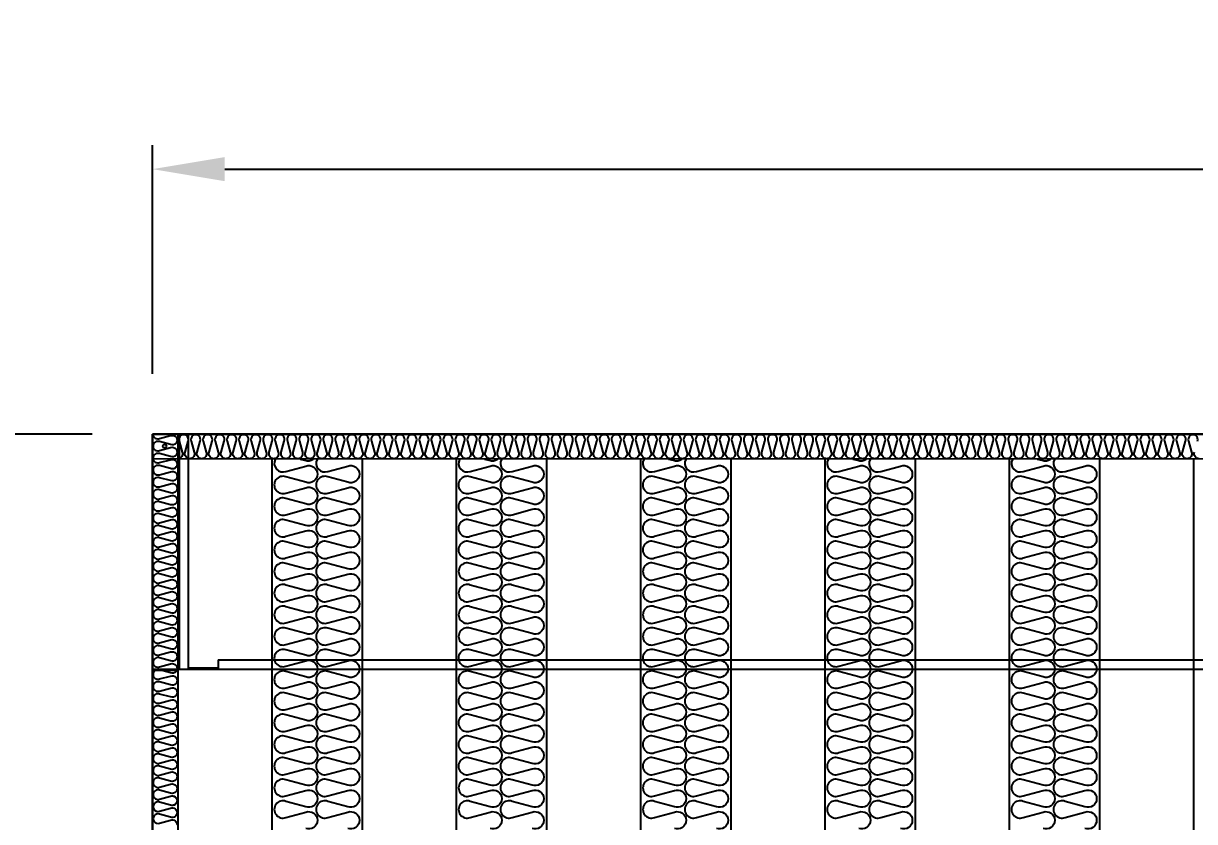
# Model space of a CAD drawing. Header units: millimetres. Extents: x 3347 to 35460, y 2813 to 25521.
# Drawn here: x 6545 to 8489, y 13577 to 14902 of the extents above; entities that cross this region are included whole.
import ezdxf

# ---------------------------------------------------------------- set-up
doc = ezdxf.new("R2010")
doc.units = ezdxf.units.MM
doc.linetypes.add('HIDDEN', pattern=[0.375, 0.25, -0.125])
for name, color, linetype in [('SMS', 220, 'Continuous'), ('냉각탑_dim', 1, 'Continuous'), ('숨은선', 5, 'HIDDEN')]:
    doc.layers.add(name, color=color, linetype=linetype)
doc.styles.add('HY울릉도L', font='')
doc.styles.get('HY울릉도L').set_extended_font_data('HY울릉도L')
doc.dimstyles.new('성지DIM', dxfattribs={"dimtxt": 3.5, "dimasz": 3, "dimexe": 1, "dimexo": 2.5, "dimgap": 2, "dimtad": 1, "dimdec": 0, "dimzin": 3, "dimdsep": 46, "dimtxsty": 'HY울릉도L', "dimblk": 'ARCHTICK', "dimcen": -2, "dimclrd": 256, "dimclre": 256, "dimclrt": 7, "dimadec": 0, "dimazin": 0, "dimtfac": 1, "dimtdec": 0, "dimtofl": 0, "dimtmove": 0, "dimatfit": 3, "dimfxl": 1, "dimtolj": 1, "dimtzin": 0, "dimlwe": -1, "dimarcsym": 0})

# ---------------------------------------------------------------- blocks, each defined once
blk = doc.blocks.new('*D526')
at = {"layer": 'Defpoints', "color": 0, "transparency": 16777216}
for p in [(6759.2, 14220.2), (6114.5, 10620.2), (6759.2, 10620.2)]:
    blk.add_point(p, dxfattribs=at)
at = {"layer": '냉각탑_dim', "transparency": 16777216}
for p, q in [((6659.2, 14220.2), (6074.5, 14220.2)), ((6659.2, 10620.2), (6074.5, 10620.2))]:
    blk.add_line(p, q, dxfattribs=at)
at = {"layer": '냉각탑_dim', "lineweight": -2, "transparency": 16777216}
blk.add_line((6114.5, 14100.2), (6114.5, 10740.2), dxfattribs=at)
at = {"layer": '냉각탑_dim', "transparency": 16777216}
for points in [[(6094.5, 14100.2), (6134.5, 14100.2), (6114.5, 14220.2)], [(6094.5, 10740.2), (6134.5, 10740.2), (6114.5, 10620.2)]]:
    blk.add_solid(points, dxfattribs=at)
at = {"layer": '냉각탑_dim', "color": 7, "transparency": 16777216, "insert": (5964.5, 12420.2), "char_height": 140, "attachment_point": 5, "rotation": 90, "style": 'HY울릉도L'}
blk.add_mtext('\\A1;3600', dxfattribs=at)
blk = doc.blocks.new('*D529')
at = {"layer": 'Defpoints', "color": 0, "transparency": 16777216}
for p in [(5088.1, 14220.2), (6759.2, 14220.2), (6609.2, 9870.2)]:
    blk.add_point(p, dxfattribs=at)
at = {"layer": '냉각탑_dim', "transparency": 16777216}
for p, q in [((6659.2, 14220.2), (5048.1, 14220.2)), ((6509.2, 9870.2), (5048.1, 9870.2))]:
    blk.add_line(p, q, dxfattribs=at)
at = {"layer": '냉각탑_dim', "lineweight": -2, "transparency": 16777216}
blk.add_line((5088.1, 9990.2), (5088.1, 14100.2), dxfattribs=at)
at = {"layer": '냉각탑_dim', "transparency": 16777216}
for points in [[(5068.1, 14100.2), (5108.1, 14100.2), (5088.1, 14220.2)], [(5068.1, 9990.2), (5108.1, 9990.2), (5088.1, 9870.2)]]:
    blk.add_solid(points, dxfattribs=at)
at = {"layer": '냉각탑_dim', "color": 7, "transparency": 16777216, "insert": (4938.1, 12045.2), "char_height": 140, "attachment_point": 5, "rotation": 90, "style": 'HY울릉도L'}
blk.add_mtext('\\A1;4350', dxfattribs=at)
blk = doc.blocks.new('*D530')
at = {"layer": 'Defpoints', "color": 0, "transparency": 16777216}
for p in [(10959.2, 14660), (6759.2, 14220.2), (10959.2, 14220.2)]:
    blk.add_point(p, dxfattribs=at)
at = {"layer": '냉각탑_dim', "transparency": 16777216}
for p, q in [((6759.2, 14320.2), (6759.2, 14700)), ((10959.2, 14320.2), (10959.2, 14700))]:
    blk.add_line(p, q, dxfattribs=at)
at = {"layer": '냉각탑_dim', "lineweight": -2, "transparency": 16777216}
blk.add_line((6879.2, 14660), (10839.2, 14660), dxfattribs=at)
at = {"layer": '냉각탑_dim', "transparency": 16777216}
for points in [[(6879.2, 14680), (6879.2, 14640), (6759.2, 14660)], [(10839.2, 14680), (10839.2, 14640), (10959.2, 14660)]]:
    blk.add_solid(points, dxfattribs=at)
at = {"layer": '냉각탑_dim', "color": 7, "transparency": 16777216, "insert": (8859.2, 14810), "char_height": 140, "attachment_point": 5, "style": 'HY울릉도L'}
blk.add_mtext('\\A1;4200', dxfattribs=at)
blk = doc.blocks.new('3')
for p, q in [((6759.2, 14220.2), (6801.2, 14220.2)), ((6759.2, 14220.2), (6759.2, 13830.2)), ((9514.2, 14220.2), (6759.2, 14220.2)), ((6759.2, 14220.2), (6759.2, 10620.2)), ((6801.2, 14220.2), (6801.2, 13830.2)), ((6803.2, 14220.2), (10959.2, 14220.2)), ((6803.2, 14220.2), (6803.2, 13830.2)), ((6818.2, 14220.2), (6818.2, 13830.2)), ((6759.2, 14179.4), (10959.2, 14178.2)), ((6868.2, 13845.2), (10959.2, 13845.2)), ((6868.2, 13845.2), (6868.2, 13830.2)), ((6759.2, 13830.2), (6801.2, 13830.2)), ((6759.2, 13828.2), (6801.2, 13828.2)), ((6759.2, 13828.2), (6759.2, 11122.2)), ((6801.2, 13828.2), (6801.2, 11122.2)), ((6803.2, 13830.2), (10959.2, 13830.2)), ((6818.2, 13832.2), (6868.2, 13832.2))]:
    blk.add_line(p, q)
at = {"color": 7}
for p, q in [((6759.2, 14220.2), (9514.2, 14220.2)), ((6759.2, 14220.2), (6759.2, 10620.2)), ((6801.2, 14220.2), (6801.2, 10700.2)), ((6957.2, 14178.2), (6957.2, 10700.2)), ((7107.2, 14178.2), (7107.2, 10700.2)), ((7263.2, 14178.2), (7263.2, 10700.2)), ((7413.2, 14178.2), (7413.2, 10700.2)), ((7569.2, 14178.2), (7569.2, 10700.2)), ((7719.2, 14178.2), (7719.2, 10700.2)), ((7875.2, 14178.2), (7875.2, 10700.2)), ((8025.2, 14178.2), (8025.2, 10700.2)), ((8181.2, 14178.2), (8181.2, 10700.2)), ((8331.2, 14178.2), (8331.2, 10700.2)), ((8487.2, 14178.2), (8487.2, 10700.2))]:
    blk.add_line(p, q, dxfattribs=at)
at = {"ltscale": 500, "elevation": 0}
blk.add_lwpolyline([(6759.2, 14220.2), (10959.2, 14220.2), (10959.2, 10620.2), (6759.2, 10620.2)], close=True, dxfattribs=at)
blk.add_circle((6779.2, 14200.2), 3)
at = {"layer": 'SMS', "color": 5, "elevation": 0}
for points in [[(6760.1, 14220.2, 0.001715), (6760.1, 14220.2, 0.524856), (6771, 14212.7), (6789.2, 14217.6, -1.449198), (6789.2, 14202.7), (6771, 14207.7, 0.524856), (6760.1, 14200.2, 0.524856), (6771, 14192.7), (6789.2, 14197.7, -1.449198), (6789.2, 14182.8), (6771, 14187.7, 0.524856), (6760.1, 14180.3, 0.524856), (6771, 14172.8), (6789.2, 14177.7, -1.449198), (6789.2, 14162.8), (6771, 14167.8, 0.524856), (6760.1, 14160.3, 0.417249), (6768.2, 14152.3)], [(7227.8, 14219, 0.446849), (7222.4, 14208.4), (7227.3, 14190.2, -0.524856), (7219.9, 14179.3, -0.524856), (7212.4, 14190.2), (7217.3, 14208.4, 1.449198), (7202.4, 14208.4), (7207.4, 14190.2, -0.524856), (7199.9, 14179.3, -0.524856), (7192.4, 14190.2), (7197.4, 14208.4, 1.449198), (7182.5, 14208.4), (7187.4, 14190.2, -0.524856), (7180, 14179.3, -0.524856), (7172.5, 14190.2), (7177.4, 14208.4, 1.449198), (7162.5, 14208.4), (7167.5, 14190.2, -0.524856), (7160, 14179.3, -0.524856), (7152.5, 14190.2), (7157.5, 14208.4, 1.449198), (7142.6, 14208.4), (7147.5, 14190.2, -0.524856), (7140.1, 14179.3, -0.524856), (7132.6, 14190.2), (7137.5, 14208.4, 1.449198), (7122.6, 14208.4), (7127.6, 14190.2, -0.524856), (7120.1, 14179.3, -0.524856), (7112.6, 14190.2), (7117.6, 14208.4, 1.449198), (7102.7, 14208.4), (7107.6, 14190.2, -0.524856), (7100.2, 14179.3, -0.524856), (7092.7, 14190.2), (7097.6, 14208.4, 1.449198), (7082.7, 14208.4), (7087.7, 14190.2, -0.524856), (7080.2, 14179.3, -0.524856), (7072.7, 14190.2), (7077.7, 14208.4, 1.449198), (7062.8, 14208.4), (7067.7, 14190.2, -0.524856), (7060.3, 14179.3, -0.524856), (7052.8, 14190.2), (7057.7, 14208.4, 1.449198), (7042.8, 14208.4), (7047.8, 14190.2, -0.524856), (7040.3, 14179.3, -0.524856), (7032.8, 14190.2), (7037.8, 14208.4, 1.449198), (7022.9, 14208.4), (7027.8, 14190.2, -0.524856), (7020.4, 14179.3, -0.524856), (7012.9, 14190.2), (7017.8, 14208.4, 1.449198), (7002.9, 14208.4), (7007.9, 14190.2, -0.524856), (7000.4, 14179.3, -0.524856), (6992.9, 14190.2), (6997.9, 14208.4, 1.449198), (6983, 14208.4), (6987.9, 14190.2, -0.524856), (6980.5, 14179.3, -0.524856), (6973, 14190.2), (6977.9, 14208.4, 1.449198), (6963, 14208.4), (6968, 14190.2, -0.524856), (6960.5, 14179.3, -0.524856), (6953, 14190.2), (6958, 14208.4, 1.449198), (6943.1, 14208.4), (6948, 14190.2, -0.524856), (6940.6, 14179.3, -0.524856), (6933.1, 14190.2), (6938, 14208.4, 1.449198), (6923.1, 14208.4), (6928.1, 14190.2, -0.524856), (6920.6, 14179.3, -0.524856), (6913.1, 14190.2), (6918.1, 14208.4, 1.449198), (6903.2, 14208.4), (6908.1, 14190.2, -0.524856), (6900.7, 14179.3, -0.524856), (6893.2, 14190.2), (6898.1, 14208.4, 1.449198), (6883.2, 14208.4), (6888.2, 14190.2, -0.524856), (6880.7, 14179.3, -0.524856), (6873.2, 14190.2), (6878.2, 14208.4, 1.449198), (6863.3, 14208.4), (6868.2, 14190.2, -0.524856), (6860.8, 14179.3, -0.524856), (6853.3, 14190.2), (6858.2, 14208.4, 1.449198), (6843.3, 14208.4), (6848.3, 14190.2, -0.524856), (6840.8, 14179.3, -0.524856), (6833.3, 14190.2), (6838.3, 14208.4, 1.449198), (6823.4, 14208.4), (6828.3, 14190.2, -0.524856), (6820.9, 14179.3, -0.524856), (6813.4, 14190.2), (6818.3, 14208.4, 1.449198), (6803.4, 14208.4), (6808.4, 14190.2, -0.513728), (6801.2, 14179.4, -0.513728)], [(7806.4, 14219, 0.446849), (7800.9, 14208.4), (7805.9, 14190.2, -0.524856), (7798.4, 14179.3, -0.524856), (7790.9, 14190.2), (7795.9, 14208.4, 1.449198), (7781, 14208.4), (7785.9, 14190.2, -0.524856), (7778.5, 14179.3, -0.524856), (7771, 14190.2), (7775.9, 14208.4, 1.449198), (7761, 14208.4), (7766, 14190.2, -0.524856), (7758.5, 14179.3, -0.524856), (7751, 14190.2), (7756, 14208.4, 1.449198), (7741.1, 14208.4), (7746, 14190.2, -0.524856), (7738.6, 14179.3, -0.524856), (7731.1, 14190.2), (7736, 14208.4, 1.449198), (7721.1, 14208.4), (7726.1, 14190.2, -0.524856), (7718.6, 14179.3, -0.524856), (7711.1, 14190.2), (7716.1, 14208.4, 1.449198), (7701.2, 14208.4), (7706.1, 14190.2, -0.524856), (7698.7, 14179.3, -0.524856), (7691.2, 14190.2), (7696.1, 14208.4, 1.449198), (7681.2, 14208.4), (7686.2, 14190.2, -0.524856), (7678.7, 14179.3, -0.524856), (7671.2, 14190.2), (7676.2, 14208.4, 1.449198), (7661.3, 14208.4), (7666.2, 14190.2, -0.524856), (7658.8, 14179.3, -0.524856), (7651.3, 14190.2), (7656.2, 14208.4, 1.449198), (7641.3, 14208.4), (7646.3, 14190.2, -0.524856), (7638.8, 14179.3, -0.524856), (7631.3, 14190.2), (7636.3, 14208.4, 1.449198), (7621.4, 14208.4), (7626.3, 14190.2, -0.524856), (7618.9, 14179.3, -0.524856), (7611.4, 14190.2), (7616.3, 14208.4, 1.449198), (7601.4, 14208.4), (7606.4, 14190.2, -0.524856), (7598.9, 14179.3, -0.524856), (7591.4, 14190.2), (7596.4, 14208.4, 1.449198), (7581.5, 14208.4), (7586.4, 14190.2, -0.524856), (7579, 14179.3, -0.524856), (7571.5, 14190.2), (7576.4, 14208.4, 1.449198), (7561.5, 14208.4), (7566.5, 14190.2, -0.524856), (7559, 14179.3, -0.524856), (7551.5, 14190.2), (7556.5, 14208.4, 1.449198), (7541.6, 14208.4), (7546.5, 14190.2, -0.524856), (7539.1, 14179.3, -0.524856), (7531.6, 14190.2), (7536.5, 14208.4, 1.449198), (7521.6, 14208.4), (7526.6, 14190.2, -0.524856), (7519.1, 14179.3, -0.524856), (7511.6, 14190.2), (7516.6, 14208.4, 1.449198), (7501.7, 14208.4), (7506.6, 14190.2, -0.524856), (7499.2, 14179.3, -0.524856), (7491.7, 14190.2), (7496.6, 14208.4, 1.449198), (7481.7, 14208.4), (7486.7, 14190.2, -0.524856), (7479.2, 14179.3, -0.524856), (7471.7, 14190.2), (7476.7, 14208.4, 1.449198), (7461.8, 14208.4), (7466.7, 14190.2, -0.524856), (7459.3, 14179.3, -0.524856), (7451.8, 14190.2), (7456.7, 14208.4, 1.449198), (7441.8, 14208.4), (7446.8, 14190.2, -0.524856), (7439.3, 14179.3, -0.524856), (7431.8, 14190.2), (7436.8, 14208.4, 1.449198), (7421.9, 14208.4), (7426.8, 14190.2, -0.524856), (7419.4, 14179.3, -0.524856), (7411.9, 14190.2), (7416.8, 14208.4, 1.449198), (7401.9, 14208.4), (7406.9, 14190.2, -0.524856), (7399.4, 14179.3, -0.524856), (7391.9, 14190.2), (7396.9, 14208.4, 1.449198), (7382, 14208.4), (7386.9, 14190.2, -0.524856), (7379.5, 14179.3, -0.524856), (7372, 14190.2), (7376.9, 14208.4, 1.449198), (7362, 14208.4), (7367, 14190.2, -0.524856), (7359.5, 14179.3, -0.524856), (7352, 14190.2), (7357, 14208.4, 1.449198), (7342.1, 14208.4), (7347, 14190.2, -0.524856), (7339.6, 14179.3, -0.524856), (7332.1, 14190.2), (7337, 14208.4, 1.449198), (7322.1, 14208.4), (7327.1, 14190.2, -0.524856), (7319.6, 14179.3, -0.524856), (7312.1, 14190.2), (7317.1, 14208.4, 1.449198), (7302.2, 14208.4), (7307.1, 14190.2, -0.524856), (7299.7, 14179.3, -0.524856), (7292.2, 14190.2), (7297.1, 14208.4, 1.449198), (7282.2, 14208.4), (7287.2, 14190.2, -0.524856), (7279.7, 14179.3, -0.524856), (7272.2, 14190.2), (7277.2, 14208.4, 1.449198), (7262.3, 14208.4), (7267.2, 14190.2, -0.524856), (7259.8, 14179.3, -0.524856), (7252.3, 14190.2), (7257.2, 14208.4, 1.449198), (7242.3, 14208.4), (7247.3, 14190.2, -0.524856), (7239.8, 14179.3, -0.524856), (7232.3, 14190.2), (7237.3, 14208.4, 1.449198), (7222.4, 14208.4), (7227.3, 14190.2, -0.524856), (7219.9, 14179.3, -0.417249), (7211.9, 14187.4)], [(8384.9, 14219, 0.446849), (8379.5, 14208.4), (8384.4, 14190.2, -0.524856), (8377, 14179.3, -0.524856), (8369.5, 14190.2), (8374.4, 14208.4, 1.449198), (8359.5, 14208.4), (8364.5, 14190.2, -0.524856), (8357, 14179.3, -0.524856), (8349.5, 14190.2), (8354.5, 14208.4, 1.449198), (8339.6, 14208.4), (8344.5, 14190.2, -0.524856), (8337.1, 14179.3, -0.524856), (8329.6, 14190.2), (8334.5, 14208.4, 1.449198), (8319.6, 14208.4), (8324.6, 14190.2, -0.524856), (8317.1, 14179.3, -0.524856), (8309.6, 14190.2), (8314.6, 14208.4, 1.449198), (8299.7, 14208.4), (8304.6, 14190.2, -0.524856), (8297.2, 14179.3, -0.524856), (8289.7, 14190.2), (8294.6, 14208.4, 1.449198), (8279.7, 14208.4), (8284.7, 14190.2, -0.524856), (8277.2, 14179.3, -0.524856), (8269.7, 14190.2), (8274.7, 14208.4, 1.449198), (8259.8, 14208.4), (8264.7, 14190.2, -0.524856), (8257.3, 14179.3, -0.524856), (8249.8, 14190.2), (8254.7, 14208.4, 1.449198), (8239.8, 14208.4), (8244.8, 14190.2, -0.524856), (8237.3, 14179.3, -0.524856), (8229.8, 14190.2), (8234.8, 14208.4, 1.449198), (8219.9, 14208.4), (8224.8, 14190.2, -0.524856), (8217.4, 14179.3, -0.524856), (8209.9, 14190.2), (8214.8, 14208.4, 1.449198), (8199.9, 14208.4), (8204.9, 14190.2, -0.524856), (8197.4, 14179.3, -0.524856), (8189.9, 14190.2), (8194.9, 14208.4, 1.449198), (8180, 14208.4), (8184.9, 14190.2, -0.524856), (8177.5, 14179.3, -0.524856), (8170, 14190.2), (8174.9, 14208.4, 1.449198), (8160, 14208.4), (8165, 14190.2, -0.524856), (8157.5, 14179.3, -0.524856), (8150, 14190.2), (8155, 14208.4, 1.449198), (8140.1, 14208.4), (8145, 14190.2, -0.524856), (8137.6, 14179.3, -0.524856), (8130.1, 14190.2), (8135, 14208.4, 1.449198), (8120.1, 14208.4), (8125.1, 14190.2, -0.524856), (8117.6, 14179.3, -0.524856), (8110.1, 14190.2), (8115.1, 14208.4, 1.449198), (8100.2, 14208.4), (8105.1, 14190.2, -0.524856), (8097.7, 14179.3, -0.524856), (8090.2, 14190.2), (8095.1, 14208.4, 1.449198), (8080.2, 14208.4), (8085.2, 14190.2, -0.524856), (8077.7, 14179.3, -0.524856), (8070.2, 14190.2), (8075.2, 14208.4, 1.449198), (8060.3, 14208.4), (8065.2, 14190.2, -0.524856), (8057.8, 14179.3, -0.524856), (8050.3, 14190.2), (8055.2, 14208.4, 1.449198), (8040.3, 14208.4), (8045.3, 14190.2, -0.524856), (8037.8, 14179.3, -0.524856), (8030.3, 14190.2), (8035.3, 14208.4, 1.449198), (8020.4, 14208.4), (8025.3, 14190.2, -0.524856), (8017.9, 14179.3, -0.524856), (8010.4, 14190.2), (8015.3, 14208.4, 1.449198), (8000.4, 14208.4), (8005.4, 14190.2, -0.524856), (7997.9, 14179.3, -0.524856), (7990.4, 14190.2), (7995.4, 14208.4, 1.449198), (7980.5, 14208.4), (7985.4, 14190.2, -0.524856), (7978, 14179.3, -0.524856), (7970.5, 14190.2), (7975.4, 14208.4, 1.449198), (7960.5, 14208.4), (7965.5, 14190.2, -0.524856), (7958, 14179.3, -0.524856), (7950.5, 14190.2), (7955.5, 14208.4, 1.449198), (7940.6, 14208.4), (7945.5, 14190.2, -0.524856), (7938.1, 14179.3, -0.524856), (7930.6, 14190.2), (7935.5, 14208.4, 1.449198), (7920.6, 14208.4), (7925.6, 14190.2, -0.524856), (7918.1, 14179.3, -0.524856), (7910.6, 14190.2), (7915.6, 14208.4, 1.449198), (7900.7, 14208.4), (7905.6, 14190.2, -0.524856), (7898.2, 14179.3, -0.524856), (7890.7, 14190.2), (7895.6, 14208.4, 1.449198), (7880.7, 14208.4), (7885.7, 14190.2, -0.524856), (7878.2, 14179.3, -0.524856), (7870.7, 14190.2), (7875.7, 14208.4, 1.449198), (7860.8, 14208.4), (7865.7, 14190.2, -0.524856), (7858.3, 14179.3, -0.524856), (7850.8, 14190.2), (7855.7, 14208.4, 1.449198), (7840.8, 14208.4), (7845.8, 14190.2, -0.524856), (7838.3, 14179.3, -0.524856), (7830.8, 14190.2), (7835.8, 14208.4, 1.449198), (7820.9, 14208.4), (7825.8, 14190.2, -0.524856), (7818.4, 14179.3, -0.524856), (7810.9, 14190.2), (7815.8, 14208.4, 1.449198), (7800.9, 14208.4), (7805.9, 14190.2, -0.524856), (7798.4, 14179.3, -0.417249), (7790.4, 14187.4)], [(8496.7, 14179.3, -0.524856), (8489.2, 14190.2)], [(8494.1, 14208.4, 1.449198), (8479.2, 14208.4), (8484.2, 14190.2, -0.524856), (8476.7, 14179.3, -0.524856), (8469.2, 14190.2), (8474.2, 14208.4, 1.449198), (8459.3, 14208.4), (8464.2, 14190.2, -0.524856), (8456.8, 14179.3, -0.524856), (8449.3, 14190.2), (8454.2, 14208.4, 1.449198), (8439.3, 14208.4), (8444.3, 14190.2, -0.524856), (8436.8, 14179.3, -0.524856), (8429.3, 14190.2), (8434.3, 14208.4, 1.449198), (8419.4, 14208.4), (8424.3, 14190.2, -0.524856), (8416.9, 14179.3, -0.524856), (8409.4, 14190.2), (8414.3, 14208.4, 1.449198), (8399.4, 14208.4), (8404.4, 14190.2, -0.524856), (8396.9, 14179.3, -0.524856), (8389.4, 14190.2), (8394.4, 14208.4, 1.449198), (8379.5, 14208.4), (8384.4, 14190.2, -0.524856), (8377, 14179.3, -0.417249), (8369, 14187.4)], [(6962.8, 14178.2, 0.686718), (6980.7, 14158.2), (7013.6, 14167.1, -0.524856), (7033, 14153.7, -0.524856), (7013.6, 14140.3), (6980.7, 14149.2, 1.449198), (6980.7, 14122.3), (7013.6, 14131.2, -0.524856), (7033, 14117.8, -0.524856), (7013.6, 14104.4), (6980.7, 14113.3, 1.449198), (6980.7, 14086.4), (7013.6, 14095.3, -0.524856), (7033, 14081.9, -0.524856), (7013.6, 14068.5), (6980.7, 14077.4, 1.449198), (6980.7, 14050.5), (7013.6, 14059.4, -0.524856), (7033, 14046, -0.524856), (7013.6, 14032.5), (6980.7, 14041.5, 1.449198), (6980.7, 14014.6), (7013.6, 14023.5, -0.524856), (7033, 14010.1, -0.524856), (7013.6, 13996.6), (6980.7, 14005.5, 1.449198), (6980.7, 13978.7), (7013.6, 13987.6, -0.524856), (7033, 13974.2, -0.524856), (7013.6, 13960.7), (6980.7, 13969.6, 1.449198), (6980.7, 13942.8), (7013.6, 13951.7, -0.524856), (7033, 13938.2, -0.524856), (7013.6, 13924.8), (6980.7, 13933.7, 1.449198), (6980.7, 13906.9), (7013.6, 13915.8, -0.524856), (7033, 13902.3, -0.524856), (7013.6, 13888.9), (6980.7, 13897.8, 1.449198), (6980.7, 13871), (7013.6, 13879.9, -0.524856), (7033, 13866.4, -0.524856), (7013.6, 13853), (6980.7, 13861.9, 1.449198), (6980.7, 13835), (7013.6, 13843.9, -0.524856), (7033, 13830.5, -0.524856), (7013.6, 13817.1), (6980.7, 13826, 1.449198), (6980.7, 13799.1), (7013.6, 13808, -0.524856), (7033, 13794.6, -0.524856), (7013.6, 13781.2), (6980.7, 13790.1, 1.449198), (6980.7, 13763.2), (7013.6, 13772.1, -0.524856), (7033, 13758.7, -0.524856), (7013.6, 13745.3), (6980.7, 13754.2, 1.449198), (6980.7, 13727.3), (7013.6, 13736.2, -0.524856), (7033, 13722.8, -0.524856), (7013.6, 13709.4), (6980.7, 13718.3, 1.449198), (6980.7, 13691.4), (7013.6, 13700.3, -0.524856), (7033, 13686.9, -0.524856), (7013.6, 13673.4), (6980.7, 13682.4, 1.449198), (6980.7, 13655.5), (7013.6, 13664.4, -0.524856), (7033, 13651, -0.524856), (7013.6, 13637.5), (6980.7, 13646.4, 1.449198), (6980.7, 13619.6), (7013.6, 13628.5, -0.524856), (7033, 13615.1, -0.524856), (7013.6, 13601.6), (6980.7, 13610.5, 1.449198), (6980.7, 13583.7), (7013.6, 13592.6, -0.524856), (7033, 13579.1, -0.524856), (7013.6, 13565.7)], [(7025.9, 14178.2, -0.259641), (7012.1, 14176.2), (7004.6, 14178.2)], [(7032.4, 14178.2, 0.686718), (7050.3, 14158.2), (7083.2, 14167.1, -0.524856), (7102.6, 14153.7, -0.524856), (7083.2, 14140.3), (7050.3, 14149.2, 1.449198), (7050.3, 14122.3), (7083.2, 14131.2, -0.524856), (7102.6, 14117.8, -0.524856), (7083.2, 14104.4), (7050.3, 14113.3, 1.449198), (7050.3, 14086.4), (7083.2, 14095.3, -0.524856), (7102.6, 14081.9, -0.524856), (7083.2, 14068.5), (7050.3, 14077.4, 1.449198), (7050.3, 14050.5), (7083.2, 14059.4, -0.524856), (7102.6, 14046, -0.524856), (7083.2, 14032.5), (7050.3, 14041.5, 1.449198), (7050.3, 14014.6), (7083.2, 14023.5, -0.524856), (7102.6, 14010.1, -0.524856), (7083.2, 13996.6), (7050.3, 14005.5, 1.449198), (7050.3, 13978.7), (7083.2, 13987.6, -0.524856), (7102.6, 13974.2, -0.524856), (7083.2, 13960.7), (7050.3, 13969.6, 1.449198), (7050.3, 13942.8), (7083.2, 13951.7, -0.524856), (7102.6, 13938.2, -0.524856), (7083.2, 13924.8), (7050.3, 13933.7, 1.449198), (7050.3, 13906.9), (7083.2, 13915.8, -0.524856), (7102.6, 13902.3, -0.524856), (7083.2, 13888.9), (7050.3, 13897.8, 1.449198), (7050.3, 13871), (7083.2, 13879.9, -0.524856), (7102.6, 13866.4, -0.524856), (7083.2, 13853), (7050.3, 13861.9, 1.449198), (7050.3, 13835), (7083.2, 13843.9, -0.524856), (7102.6, 13830.5, -0.524856), (7083.2, 13817.1), (7050.3, 13826, 1.449198), (7050.3, 13799.1), (7083.2, 13808, -0.524856), (7102.6, 13794.6, -0.524856), (7083.2, 13781.2), (7050.3, 13790.1, 1.449198), (7050.3, 13763.2), (7083.2, 13772.1, -0.524856), (7102.6, 13758.7, -0.524856), (7083.2, 13745.3), (7050.3, 13754.2, 1.449198), (7050.3, 13727.3), (7083.2, 13736.2, -0.524856), (7102.6, 13722.8, -0.524856), (7083.2, 13709.4), (7050.3, 13718.3, 1.449198), (7050.3, 13691.4), (7083.2, 13700.3, -0.524856), (7102.6, 13686.9, -0.524856), (7083.2, 13673.4), (7050.3, 13682.4, 1.449198), (7050.3, 13655.5), (7083.2, 13664.4, -0.524856), (7102.6, 13651, -0.524856), (7083.2, 13637.5), (7050.3, 13646.4, 1.449198), (7050.3, 13619.6), (7083.2, 13628.5, -0.524856), (7102.6, 13615.1, -0.524856), (7083.2, 13601.6), (7050.3, 13610.5, 1.449198), (7050.3, 13583.7), (7083.2, 13592.6, -0.524856), (7102.6, 13579.1, -0.524856), (7083.2, 13565.7)], [(7268.8, 14178.2, 0.686718), (7286.7, 14158.2), (7319.6, 14167.1, -0.524856), (7339, 14153.7, -0.524856), (7319.6, 14140.3), (7286.7, 14149.2, 1.449198), (7286.7, 14122.3), (7319.6, 14131.2, -0.524856), (7339, 14117.8, -0.524856), (7319.6, 14104.4), (7286.7, 14113.3, 1.449198), (7286.7, 14086.4), (7319.6, 14095.3, -0.524856), (7339, 14081.9, -0.524856), (7319.6, 14068.5), (7286.7, 14077.4, 1.449198), (7286.7, 14050.5), (7319.6, 14059.4, -0.524856), (7339, 14046, -0.524856), (7319.6, 14032.5), (7286.7, 14041.5, 1.449198), (7286.7, 14014.6), (7319.6, 14023.5, -0.524856), (7339, 14010.1, -0.524856), (7319.6, 13996.6), (7286.7, 14005.5, 1.449198), (7286.7, 13978.7), (7319.6, 13987.6, -0.524856), (7339, 13974.2, -0.524856), (7319.6, 13960.7), (7286.7, 13969.6, 1.449198), (7286.7, 13942.8), (7319.6, 13951.7, -0.524856), (7339, 13938.2, -0.524856), (7319.6, 13924.8), (7286.7, 13933.7, 1.449198), (7286.7, 13906.9), (7319.6, 13915.8, -0.524856), (7339, 13902.3, -0.524856), (7319.6, 13888.9), (7286.7, 13897.8, 1.449198), (7286.7, 13871), (7319.6, 13879.9, -0.524856), (7339, 13866.4, -0.524856), (7319.6, 13853), (7286.7, 13861.9, 1.449198), (7286.7, 13835), (7319.6, 13843.9, -0.524856), (7339, 13830.5, -0.524856), (7319.6, 13817.1), (7286.7, 13826, 1.449198), (7286.7, 13799.1), (7319.6, 13808, -0.524856), (7339, 13794.6, -0.524856), (7319.6, 13781.2), (7286.7, 13790.1, 1.449198), (7286.7, 13763.2), (7319.6, 13772.1, -0.524856), (7339, 13758.7, -0.524856), (7319.6, 13745.3), (7286.7, 13754.2, 1.449198), (7286.7, 13727.3), (7319.6, 13736.2, -0.524856), (7339, 13722.8, -0.524856), (7319.6, 13709.4), (7286.7, 13718.3, 1.449198), (7286.7, 13691.4), (7319.6, 13700.3, -0.524856), (7339, 13686.9, -0.524856), (7319.6, 13673.4), (7286.7, 13682.4, 1.449198), (7286.7, 13655.5), (7319.6, 13664.4, -0.524856), (7339, 13651, -0.524856), (7319.6, 13637.5), (7286.7, 13646.4, 1.449198), (7286.7, 13619.6), (7319.6, 13628.5, -0.524856), (7339, 13615.1, -0.524856), (7319.6, 13601.6), (7286.7, 13610.5, 1.449198), (7286.7, 13583.7), (7319.6, 13592.6, -0.524856), (7339, 13579.1, -0.524856), (7319.6, 13565.7)], [(7331.9, 14178.2, -0.259641), (7318.1, 14176.2), (7310.6, 14178.2)], [(7338.4, 14178.2, 0.686718), (7356.3, 14158.2), (7389.2, 14167.1, -0.524856), (7408.6, 14153.7, -0.524856), (7389.2, 14140.3), (7356.3, 14149.2, 1.449198), (7356.3, 14122.3), (7389.2, 14131.2, -0.524856), (7408.6, 14117.8, -0.524856), (7389.2, 14104.4), (7356.3, 14113.3, 1.449198), (7356.3, 14086.4), (7389.2, 14095.3, -0.524856), (7408.6, 14081.9, -0.524856), (7389.2, 14068.5), (7356.3, 14077.4, 1.449198), (7356.3, 14050.5), (7389.2, 14059.4, -0.524856), (7408.6, 14046, -0.524856), (7389.2, 14032.5), (7356.3, 14041.5, 1.449198), (7356.3, 14014.6), (7389.2, 14023.5, -0.524856), (7408.6, 14010.1, -0.524856), (7389.2, 13996.6), (7356.3, 14005.5, 1.449198), (7356.3, 13978.7), (7389.2, 13987.6, -0.524856), (7408.6, 13974.2, -0.524856), (7389.2, 13960.7), (7356.3, 13969.6, 1.449198), (7356.3, 13942.8), (7389.2, 13951.7, -0.524856), (7408.6, 13938.2, -0.524856), (7389.2, 13924.8), (7356.3, 13933.7, 1.449198), (7356.3, 13906.9), (7389.2, 13915.8, -0.524856), (7408.6, 13902.3, -0.524856), (7389.2, 13888.9), (7356.3, 13897.8, 1.449198), (7356.3, 13871), (7389.2, 13879.9, -0.524856), (7408.6, 13866.4, -0.524856), (7389.2, 13853), (7356.3, 13861.9, 1.449198), (7356.3, 13835), (7389.2, 13843.9, -0.524856), (7408.6, 13830.5, -0.524856), (7389.2, 13817.1), (7356.3, 13826, 1.449198), (7356.3, 13799.1), (7389.2, 13808, -0.524856), (7408.6, 13794.6, -0.524856), (7389.2, 13781.2), (7356.3, 13790.1, 1.449198), (7356.3, 13763.2), (7389.2, 13772.1, -0.524856), (7408.6, 13758.7, -0.524856), (7389.2, 13745.3), (7356.3, 13754.2, 1.449198), (7356.3, 13727.3), (7389.2, 13736.2, -0.524856), (7408.6, 13722.8, -0.524856), (7389.2, 13709.4), (7356.3, 13718.3, 1.449198), (7356.3, 13691.4), (7389.2, 13700.3, -0.524856), (7408.6, 13686.9, -0.524856), (7389.2, 13673.4), (7356.3, 13682.4, 1.449198), (7356.3, 13655.5), (7389.2, 13664.4, -0.524856), (7408.6, 13651, -0.524856), (7389.2, 13637.5), (7356.3, 13646.4, 1.449198), (7356.3, 13619.6), (7389.2, 13628.5, -0.524856), (7408.6, 13615.1, -0.524856), (7389.2, 13601.6), (7356.3, 13610.5, 1.449198), (7356.3, 13583.7), (7389.2, 13592.6, -0.524856), (7408.6, 13579.1, -0.524856), (7389.2, 13565.7)], [(7574.8, 14178.2, 0.686718), (7592.7, 14158.2), (7625.6, 14167.1, -0.524856), (7645, 14153.7, -0.524856), (7625.6, 14140.3), (7592.7, 14149.2, 1.449198), (7592.7, 14122.3), (7625.6, 14131.2, -0.524856), (7645, 14117.8, -0.524856), (7625.6, 14104.4), (7592.7, 14113.3, 1.449198), (7592.7, 14086.4), (7625.6, 14095.3, -0.524856), (7645, 14081.9, -0.524856), (7625.6, 14068.5), (7592.7, 14077.4, 1.449198), (7592.7, 14050.5), (7625.6, 14059.4, -0.524856), (7645, 14046, -0.524856), (7625.6, 14032.5), (7592.7, 14041.5, 1.449198), (7592.7, 14014.6), (7625.6, 14023.5, -0.524856), (7645, 14010.1, -0.524856), (7625.6, 13996.6), (7592.7, 14005.5, 1.449198), (7592.7, 13978.7), (7625.6, 13987.6, -0.524856), (7645, 13974.2, -0.524856), (7625.6, 13960.7), (7592.7, 13969.6, 1.449198), (7592.7, 13942.8), (7625.6, 13951.7, -0.524856), (7645, 13938.2, -0.524856), (7625.6, 13924.8), (7592.7, 13933.7, 1.449198), (7592.7, 13906.9), (7625.6, 13915.8, -0.524856), (7645, 13902.3, -0.524856), (7625.6, 13888.9), (7592.7, 13897.8, 1.449198), (7592.7, 13871), (7625.6, 13879.9, -0.524856), (7645, 13866.4, -0.524856), (7625.6, 13853), (7592.7, 13861.9, 1.449198), (7592.7, 13835), (7625.6, 13843.9, -0.524856), (7645, 13830.5, -0.524856), (7625.6, 13817.1), (7592.7, 13826, 1.449198), (7592.7, 13799.1), (7625.6, 13808, -0.524856), (7645, 13794.6, -0.524856), (7625.6, 13781.2), (7592.7, 13790.1, 1.449198), (7592.7, 13763.2), (7625.6, 13772.1, -0.524856), (7645, 13758.7, -0.524856), (7625.6, 13745.3), (7592.7, 13754.2, 1.449198), (7592.7, 13727.3), (7625.6, 13736.2, -0.524856), (7645, 13722.8, -0.524856), (7625.6, 13709.4), (7592.7, 13718.3, 1.449198), (7592.7, 13691.4), (7625.6, 13700.3, -0.524856), (7645, 13686.9, -0.524856), (7625.6, 13673.4), (7592.7, 13682.4, 1.449198), (7592.7, 13655.5), (7625.6, 13664.4, -0.524856), (7645, 13651, -0.524856), (7625.6, 13637.5), (7592.7, 13646.4, 1.449198), (7592.7, 13619.6), (7625.6, 13628.5, -0.524856), (7645, 13615.1, -0.524856), (7625.6, 13601.6), (7592.7, 13610.5, 1.449198), (7592.7, 13583.7), (7625.6, 13592.6, -0.524856), (7645, 13579.1, -0.524856), (7625.6, 13565.7)], [(7637.9, 14178.2, -0.259641), (7624.1, 14176.2), (7616.6, 14178.2)], [(7644.4, 14178.2, 0.686718), (7662.3, 14158.2), (7695.2, 14167.1, -0.524856), (7714.6, 14153.7, -0.524856), (7695.2, 14140.3), (7662.3, 14149.2, 1.449198), (7662.3, 14122.3), (7695.2, 14131.2, -0.524856), (7714.6, 14117.8, -0.524856), (7695.2, 14104.4), (7662.3, 14113.3, 1.449198), (7662.3, 14086.4), (7695.2, 14095.3, -0.524856), (7714.6, 14081.9, -0.524856), (7695.2, 14068.5), (7662.3, 14077.4, 1.449198), (7662.3, 14050.5), (7695.2, 14059.4, -0.524856), (7714.6, 14046, -0.524856), (7695.2, 14032.5), (7662.3, 14041.5, 1.449198), (7662.3, 14014.6), (7695.2, 14023.5, -0.524856), (7714.6, 14010.1, -0.524856), (7695.2, 13996.6), (7662.3, 14005.5, 1.449198), (7662.3, 13978.7), (7695.2, 13987.6, -0.524856), (7714.6, 13974.2, -0.524856), (7695.2, 13960.7), (7662.3, 13969.6, 1.449198), (7662.3, 13942.8), (7695.2, 13951.7, -0.524856), (7714.6, 13938.2, -0.524856), (7695.2, 13924.8), (7662.3, 13933.7, 1.449198), (7662.3, 13906.9), (7695.2, 13915.8, -0.524856), (7714.6, 13902.3, -0.524856), (7695.2, 13888.9), (7662.3, 13897.8, 1.449198), (7662.3, 13871), (7695.2, 13879.9, -0.524856), (7714.6, 13866.4, -0.524856), (7695.2, 13853), (7662.3, 13861.9, 1.449198), (7662.3, 13835), (7695.2, 13843.9, -0.524856), (7714.6, 13830.5, -0.524856), (7695.2, 13817.1), (7662.3, 13826, 1.449198), (7662.3, 13799.1), (7695.2, 13808, -0.524856), (7714.6, 13794.6, -0.524856), (7695.2, 13781.2), (7662.3, 13790.1, 1.449198), (7662.3, 13763.2), (7695.2, 13772.1, -0.524856), (7714.6, 13758.7, -0.524856), (7695.2, 13745.3), (7662.3, 13754.2, 1.449198), (7662.3, 13727.3), (7695.2, 13736.2, -0.524856), (7714.6, 13722.8, -0.524856), (7695.2, 13709.4), (7662.3, 13718.3, 1.449198), (7662.3, 13691.4), (7695.2, 13700.3, -0.524856), (7714.6, 13686.9, -0.524856), (7695.2, 13673.4), (7662.3, 13682.4, 1.449198), (7662.3, 13655.5), (7695.2, 13664.4, -0.524856), (7714.6, 13651, -0.524856), (7695.2, 13637.5), (7662.3, 13646.4, 1.449198), (7662.3, 13619.6), (7695.2, 13628.5, -0.524856), (7714.6, 13615.1, -0.524856), (7695.2, 13601.6), (7662.3, 13610.5, 1.449198), (7662.3, 13583.7), (7695.2, 13592.6, -0.524856), (7714.6, 13579.1, -0.524856), (7695.2, 13565.7)], [(7880.8, 14178.2, 0.686718), (7898.7, 14158.2), (7931.6, 14167.1, -0.524856), (7951, 14153.7, -0.524856), (7931.6, 14140.3), (7898.7, 14149.2, 1.449198), (7898.7, 14122.3), (7931.6, 14131.2, -0.524856), (7951, 14117.8, -0.524856), (7931.6, 14104.4), (7898.7, 14113.3, 1.449198), (7898.7, 14086.4), (7931.6, 14095.3, -0.524856), (7951, 14081.9, -0.524856), (7931.6, 14068.5), (7898.7, 14077.4, 1.449198), (7898.7, 14050.5), (7931.6, 14059.4, -0.524856), (7951, 14046, -0.524856), (7931.6, 14032.5), (7898.7, 14041.5, 1.449198), (7898.7, 14014.6), (7931.6, 14023.5, -0.524856), (7951, 14010.1, -0.524856), (7931.6, 13996.6), (7898.7, 14005.5, 1.449198), (7898.7, 13978.7), (7931.6, 13987.6, -0.524856), (7951, 13974.2, -0.524856), (7931.6, 13960.7), (7898.7, 13969.6, 1.449198), (7898.7, 13942.8), (7931.6, 13951.7, -0.524856), (7951, 13938.2, -0.524856), (7931.6, 13924.8), (7898.7, 13933.7, 1.449198), (7898.7, 13906.9), (7931.6, 13915.8, -0.524856), (7951, 13902.3, -0.524856), (7931.6, 13888.9), (7898.7, 13897.8, 1.449198), (7898.7, 13871), (7931.6, 13879.9, -0.524856), (7951, 13866.4, -0.524856), (7931.6, 13853), (7898.7, 13861.9, 1.449198), (7898.7, 13835), (7931.6, 13843.9, -0.524856), (7951, 13830.5, -0.524856), (7931.6, 13817.1), (7898.7, 13826, 1.449198), (7898.7, 13799.1), (7931.6, 13808, -0.524856), (7951, 13794.6, -0.524856), (7931.6, 13781.2), (7898.7, 13790.1, 1.449198), (7898.7, 13763.2), (7931.6, 13772.1, -0.524856), (7951, 13758.7, -0.524856), (7931.6, 13745.3), (7898.7, 13754.2, 1.449198), (7898.7, 13727.3), (7931.6, 13736.2, -0.524856), (7951, 13722.8, -0.524856), (7931.6, 13709.4), (7898.7, 13718.3, 1.449198), (7898.7, 13691.4), (7931.6, 13700.3, -0.524856), (7951, 13686.9, -0.524856), (7931.6, 13673.4), (7898.7, 13682.4, 1.449198), (7898.7, 13655.5), (7931.6, 13664.4, -0.524856), (7951, 13651, -0.524856), (7931.6, 13637.5), (7898.7, 13646.4, 1.449198), (7898.7, 13619.6), (7931.6, 13628.5, -0.524856), (7951, 13615.1, -0.524856), (7931.6, 13601.6), (7898.7, 13610.5, 1.449198), (7898.7, 13583.7), (7931.6, 13592.6, -0.524856), (7951, 13579.1, -0.524856), (7931.6, 13565.7)], [(7943.9, 14178.2, -0.259641), (7930.1, 14176.2), (7922.6, 14178.2)], [(7950.4, 14178.2, 0.686718), (7968.3, 14158.2), (8001.2, 14167.1, -0.524856), (8020.6, 14153.7, -0.524856), (8001.2, 14140.3), (7968.3, 14149.2, 1.449198), (7968.3, 14122.3), (8001.2, 14131.2, -0.524856), (8020.6, 14117.8, -0.524856), (8001.2, 14104.4), (7968.3, 14113.3, 1.449198), (7968.3, 14086.4), (8001.2, 14095.3, -0.524856), (8020.6, 14081.9, -0.524856), (8001.2, 14068.5), (7968.3, 14077.4, 1.449198), (7968.3, 14050.5), (8001.2, 14059.4, -0.524856), (8020.6, 14046, -0.524856), (8001.2, 14032.5), (7968.3, 14041.5, 1.449198), (7968.3, 14014.6), (8001.2, 14023.5, -0.524856), (8020.6, 14010.1, -0.524856), (8001.2, 13996.6), (7968.3, 14005.5, 1.449198), (7968.3, 13978.7), (8001.2, 13987.6, -0.524856), (8020.6, 13974.2, -0.524856), (8001.2, 13960.7), (7968.3, 13969.6, 1.449198), (7968.3, 13942.8), (8001.2, 13951.7, -0.524856), (8020.6, 13938.2, -0.524856), (8001.2, 13924.8), (7968.3, 13933.7, 1.449198), (7968.3, 13906.9), (8001.2, 13915.8, -0.524856), (8020.6, 13902.3, -0.524856), (8001.2, 13888.9), (7968.3, 13897.8, 1.449198), (7968.3, 13871), (8001.2, 13879.9, -0.524856), (8020.6, 13866.4, -0.524856), (8001.2, 13853), (7968.3, 13861.9, 1.449198), (7968.3, 13835), (8001.2, 13843.9, -0.524856), (8020.6, 13830.5, -0.524856), (8001.2, 13817.1), (7968.3, 13826, 1.449198), (7968.3, 13799.1), (8001.2, 13808, -0.524856), (8020.6, 13794.6, -0.524856), (8001.2, 13781.2), (7968.3, 13790.1, 1.449198), (7968.3, 13763.2), (8001.2, 13772.1, -0.524856), (8020.6, 13758.7, -0.524856), (8001.2, 13745.3), (7968.3, 13754.2, 1.449198), (7968.3, 13727.3), (8001.2, 13736.2, -0.524856), (8020.6, 13722.8, -0.524856), (8001.2, 13709.4), (7968.3, 13718.3, 1.449198), (7968.3, 13691.4), (8001.2, 13700.3, -0.524856), (8020.6, 13686.9, -0.524856), (8001.2, 13673.4), (7968.3, 13682.4, 1.449198), (7968.3, 13655.5), (8001.2, 13664.4, -0.524856), (8020.6, 13651, -0.524856), (8001.2, 13637.5), (7968.3, 13646.4, 1.449198), (7968.3, 13619.6), (8001.2, 13628.5, -0.524856), (8020.6, 13615.1, -0.524856), (8001.2, 13601.6), (7968.3, 13610.5, 1.449198), (7968.3, 13583.7), (8001.2, 13592.6, -0.524856), (8020.6, 13579.1, -0.524856), (8001.2, 13565.7)], [(8186.8, 14178.2, 0.686718), (8204.7, 14158.2), (8237.6, 14167.1, -0.524856), (8257, 14153.7, -0.524856), (8237.6, 14140.3), (8204.7, 14149.2, 1.449198), (8204.7, 14122.3), (8237.6, 14131.2, -0.524856), (8257, 14117.8, -0.524856), (8237.6, 14104.4), (8204.7, 14113.3, 1.449198), (8204.7, 14086.4), (8237.6, 14095.3, -0.524856), (8257, 14081.9, -0.524856), (8237.6, 14068.5), (8204.7, 14077.4, 1.449198), (8204.7, 14050.5), (8237.6, 14059.4, -0.524856), (8257, 14046, -0.524856), (8237.6, 14032.5), (8204.7, 14041.5, 1.449198), (8204.7, 14014.6), (8237.6, 14023.5, -0.524856), (8257, 14010.1, -0.524856), (8237.6, 13996.6), (8204.7, 14005.5, 1.449198), (8204.7, 13978.7), (8237.6, 13987.6, -0.524856), (8257, 13974.2, -0.524856), (8237.6, 13960.7), (8204.7, 13969.6, 1.449198), (8204.7, 13942.8), (8237.6, 13951.7, -0.524856), (8257, 13938.2, -0.524856), (8237.6, 13924.8), (8204.7, 13933.7, 1.449198), (8204.7, 13906.9), (8237.6, 13915.8, -0.524856), (8257, 13902.3, -0.524856), (8237.6, 13888.9), (8204.7, 13897.8, 1.449198), (8204.7, 13871), (8237.6, 13879.9, -0.524856), (8257, 13866.4, -0.524856), (8237.6, 13853), (8204.7, 13861.9, 1.449198), (8204.7, 13835), (8237.6, 13843.9, -0.524856), (8257, 13830.5, -0.524856), (8237.6, 13817.1), (8204.7, 13826, 1.449198), (8204.7, 13799.1), (8237.6, 13808, -0.524856), (8257, 13794.6, -0.524856), (8237.6, 13781.2), (8204.7, 13790.1, 1.449198), (8204.7, 13763.2), (8237.6, 13772.1, -0.524856), (8257, 13758.7, -0.524856), (8237.6, 13745.3), (8204.7, 13754.2, 1.449198), (8204.7, 13727.3), (8237.6, 13736.2, -0.524856), (8257, 13722.8, -0.524856), (8237.6, 13709.4), (8204.7, 13718.3, 1.449198), (8204.7, 13691.4), (8237.6, 13700.3, -0.524856), (8257, 13686.9, -0.524856), (8237.6, 13673.4), (8204.7, 13682.4, 1.449198), (8204.7, 13655.5), (8237.6, 13664.4, -0.524856), (8257, 13651, -0.524856), (8237.6, 13637.5), (8204.7, 13646.4, 1.449198), (8204.7, 13619.6), (8237.6, 13628.5, -0.524856), (8257, 13615.1, -0.524856), (8237.6, 13601.6), (8204.7, 13610.5, 1.449198), (8204.7, 13583.7), (8237.6, 13592.6, -0.524856), (8257, 13579.1, -0.524856), (8237.6, 13565.7)], [(8249.9, 14178.2, -0.259641), (8236.1, 14176.2), (8228.6, 14178.2)], [(8256.4, 14178.2, 0.686718), (8274.3, 14158.2), (8307.2, 14167.1, -0.524856), (8326.6, 14153.7, -0.524856), (8307.2, 14140.3), (8274.3, 14149.2, 1.449198), (8274.3, 14122.3), (8307.2, 14131.2, -0.524856), (8326.6, 14117.8, -0.524856), (8307.2, 14104.4), (8274.3, 14113.3, 1.449198), (8274.3, 14086.4), (8307.2, 14095.3, -0.524856), (8326.6, 14081.9, -0.524856), (8307.2, 14068.5), (8274.3, 14077.4, 1.449198), (8274.3, 14050.5), (8307.2, 14059.4, -0.524856), (8326.6, 14046, -0.524856), (8307.2, 14032.5), (8274.3, 14041.5, 1.449198), (8274.3, 14014.6), (8307.2, 14023.5, -0.524856), (8326.6, 14010.1, -0.524856), (8307.2, 13996.6), (8274.3, 14005.5, 1.449198), (8274.3, 13978.7), (8307.2, 13987.6, -0.524856), (8326.6, 13974.2, -0.524856), (8307.2, 13960.7), (8274.3, 13969.6, 1.449198), (8274.3, 13942.8), (8307.2, 13951.7, -0.524856), (8326.6, 13938.2, -0.524856), (8307.2, 13924.8), (8274.3, 13933.7, 1.449198), (8274.3, 13906.9), (8307.2, 13915.8, -0.524856), (8326.6, 13902.3, -0.524856), (8307.2, 13888.9), (8274.3, 13897.8, 1.449198), (8274.3, 13871), (8307.2, 13879.9, -0.524856), (8326.6, 13866.4, -0.524856), (8307.2, 13853), (8274.3, 13861.9, 1.449198), (8274.3, 13835), (8307.2, 13843.9, -0.524856), (8326.6, 13830.5, -0.524856), (8307.2, 13817.1), (8274.3, 13826, 1.449198), (8274.3, 13799.1), (8307.2, 13808, -0.524856), (8326.6, 13794.6, -0.524856), (8307.2, 13781.2), (8274.3, 13790.1, 1.449198), (8274.3, 13763.2), (8307.2, 13772.1, -0.524856), (8326.6, 13758.7, -0.524856), (8307.2, 13745.3), (8274.3, 13754.2, 1.449198), (8274.3, 13727.3), (8307.2, 13736.2, -0.524856), (8326.6, 13722.8, -0.524856), (8307.2, 13709.4), (8274.3, 13718.3, 1.449198), (8274.3, 13691.4), (8307.2, 13700.3, -0.524856), (8326.6, 13686.9, -0.524856), (8307.2, 13673.4), (8274.3, 13682.4, 1.449198), (8274.3, 13655.5), (8307.2, 13664.4, -0.524856), (8326.6, 13651, -0.524856), (8307.2, 13637.5), (8274.3, 13646.4, 1.449198), (8274.3, 13619.6), (8307.2, 13628.5, -0.524856), (8326.6, 13615.1, -0.524856), (8307.2, 13601.6), (8274.3, 13610.5, 1.449198), (8274.3, 13583.7), (8307.2, 13592.6, -0.524856), (8326.6, 13579.1, -0.524856), (8307.2, 13565.7)], [(6799.9, 14168.8, -0.468181), (6789.2, 14162.8), (6771, 14167.8, 0.524856), (6760.1, 14160.3, 0.524856), (6771, 14152.8), (6789.2, 14157.8, -1.449198), (6789.2, 14142.9), (6771, 14147.8, 0.524856), (6760.1, 14140.4, 0.524856), (6771, 14132.9), (6789.2, 14137.8, -1.449198), (6789.2, 14122.9), (6771, 14127.9, 0.524856), (6760.1, 14120.4, 0.524856), (6771, 14112.9), (6789.2, 14117.9, -1.449198), (6789.2, 14103), (6771, 14107.9, 0.524856), (6760.1, 14100.5, 0.524856), (6771, 14093), (6789.2, 14097.9, -1.449198), (6789.2, 14083), (6771, 14088, 0.524856), (6760.1, 14080.5, 0.524856), (6771, 14073), (6789.2, 14078, -1.449198), (6789.2, 14063.1), (6771, 14068, 0.524856), (6760.1, 14060.6, 0.524856), (6771, 14053.1), (6789.2, 14058, -1.449198), (6789.2, 14043.1), (6771, 14048.1, 0.524856), (6760.1, 14040.6, 0.524856), (6771, 14033.1), (6789.2, 14038.1, -1.449198), (6789.2, 14023.2), (6771, 14028.1, 0.524856), (6760.1, 14020.7, 0.524856), (6771, 14013.2), (6789.2, 14018.1, -1.449198), (6789.2, 14003.2), (6771, 14008.2, 0.524856), (6760.1, 14000.7, 0.524856), (6771, 13993.2), (6789.2, 13998.2, -1.449198), (6789.2, 13983.3), (6771, 13988.2, 0.524856), (6760.1, 13980.8, 0.524856), (6771, 13973.3), (6789.2, 13978.2, -1.449198), (6789.2, 13963.3), (6771, 13968.3, 0.524856), (6760.1, 13960.8, 0.524856), (6771, 13953.3), (6789.2, 13958.3, -1.449198), (6789.2, 13943.4), (6771, 13948.3, 0.524856), (6760.1, 13940.9, 0.524856), (6771, 13933.4), (6789.2, 13938.3, -1.449198), (6789.2, 13923.4), (6771, 13928.4, 0.524856), (6760.1, 13920.9, 0.524856), (6771, 13913.4), (6789.2, 13918.4, -1.449198), (6789.2, 13903.5), (6771, 13908.4, 0.524856), (6760.1, 13901, 0.524856), (6771, 13893.5), (6789.2, 13898.4, -1.449198), (6789.2, 13883.5), (6771, 13888.5, 0.524856), (6760.1, 13881, 0.524856), (6771, 13873.5), (6789.2, 13878.5, -1.449198), (6789.2, 13863.6), (6771, 13868.5, 0.524856), (6760.1, 13861.1, 0.524856), (6771, 13853.6), (6789.2, 13858.5, -1.449198), (6789.2, 13843.6), (6771, 13848.6, 0.524856), (6760.1, 13841.1, 0.524856), (6771, 13833.6), (6789.2, 13838.6, -1.449198), (6789.2, 13823.7), (6771, 13828.6, 0.524856), (6760.1, 13821.2, 0.524856), (6771, 13813.7), (6789.2, 13818.6, -1.449198), (6789.2, 13803.7), (6771, 13808.7, 0.524856), (6760.1, 13801.2, 0.524856), (6771, 13793.7), (6789.2, 13798.7, -1.449198), (6789.2, 13783.8), (6771, 13788.7, 0.524856), (6760.1, 13781.3, 0.524856), (6771, 13773.8), (6789.2, 13778.7, -1.449198), (6789.2, 13763.8), (6771, 13768.8, 0.524856), (6760.1, 13761.3, 0.524856), (6771, 13753.8), (6789.2, 13758.8, -1.449198), (6789.2, 13743.9), (6771, 13748.8, 0.524856), (6760.1, 13741.4, 0.524856), (6771, 13733.9), (6789.2, 13738.8, -1.449198), (6789.2, 13723.9), (6771, 13728.9, 0.524856), (6760.1, 13721.4, 0.524856), (6771, 13713.9), (6789.2, 13718.9, -1.449198), (6789.2, 13704), (6771, 13708.9, 0.524856), (6760.1, 13701.5, 0.524856), (6771, 13694), (6789.2, 13698.9, -1.449198), (6789.2, 13684), (6771, 13689, 0.524856), (6760.1, 13681.5, 0.524856), (6771, 13674), (6789.2, 13679, -1.449198), (6789.2, 13664.1), (6771, 13669, 0.524856), (6760.1, 13661.6, 0.524856), (6771, 13654.1), (6789.2, 13659, -1.449198), (6789.2, 13644.1), (6771, 13649.1, 0.524856), (6760.1, 13641.6, 0.524856), (6771, 13634.1), (6789.2, 13639.1, -1.449198), (6789.2, 13624.2), (6771, 13629.1, 0.524856), (6760.1, 13621.7, 0.524856), (6771, 13614.2), (6789.2, 13619.1, -1.449198), (6789.2, 13604.2), (6771, 13609.2, 0.524856), (6760.1, 13601.7, 0.417249), (6768.2, 13593.7)], [(6760.3, 13620.2, 0.468181), (6771, 13614.2), (6789.2, 13619.1, -0.524856), (6800, 13611.7, -0.524856), (6789.2, 13604.2), (6771, 13609.2, 1.449198), (6771, 13594.2), (6789.2, 13599.2, -0.524856), (6800, 13591.7, -0.524856), (6789.2, 13584.3), (6771, 13589.2, 1.449198), (6771, 13574.3), (6789.2, 13579.2, -0.524856), (6800, 13571.8, -0.524856)]]:
    blk.add_lwpolyline(points, format="xyb", dxfattribs=at)
at = {"layer": '숨은선', "ltscale": 4, "elevation": 0}
blk.add_lwpolyline([(6839.3, 14180.2, -0.005236), (6839.1, 14180.2, -0.005236)], format="xyb", dxfattribs=at)

msp = doc.modelspace()

# ---------------------------------------------------------------- block references
msp.add_blockref('3', (0, 0))

# ---------------------------------------------------------------- dimensions: what is measured, and where the dimension line sits
at = {"layer": '냉각탑_dim'}
dim = msp.add_linear_dim(base=(10959.2, 14660), p1=(6759.2, 14220.2), p2=(10959.2, 14220.2), dimstyle='성지DIM', override={"dimscale": 40, "dimsah": 1}, dxfattribs=at)
dim.commit()
dim.dimension.update_dxf_attribs({"geometry": '*D530', "text_midpoint": (8859.2, 14810)})
for base, p1, p2, picture, middle in [((5088.1, 14220.2), (6609.2, 9870.2), (6759.2, 14220.2), '*D529', (4938.1, 12045.2)), ((6114.5, 10620.2), (6759.2, 14220.2), (6759.2, 10620.2), '*D526', (5964.5, 12420.2))]:
    dim = msp.add_linear_dim(base=base, p1=p1, p2=p2, angle=90, dimstyle='성지DIM', override={"dimscale": 40, "dimsah": 1}, dxfattribs=at)
    dim.commit()
    dim.dimension.update_dxf_attribs({"geometry": picture, "text_midpoint": middle})

doc.saveas('drawing.dxf')
